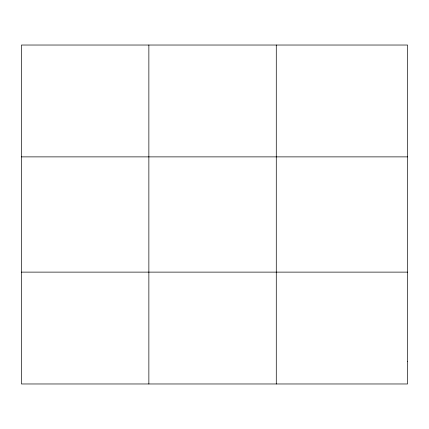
<?xml version="1.0" encoding="UTF-8"?>
<svg xmlns="http://www.w3.org/2000/svg" width="429" height="429" viewBox="0 0 429 429"><rect width="100%" height="100%" fill="white"/><g stroke="black" fill="none" stroke-linecap="round" stroke-linejoin="round"><path stroke-width="0.64" d="M148.863 45.029L148.863 383.971M276.276 45.029L276.276 383.971M21.45 156.88L407.55 156.88M21.45 272.12L407.55 272.12M407.55 361.599L407.55 383.971L21.45 383.971L21.45 45.029L407.55 45.029L407.55 361.599"/></g></svg>
